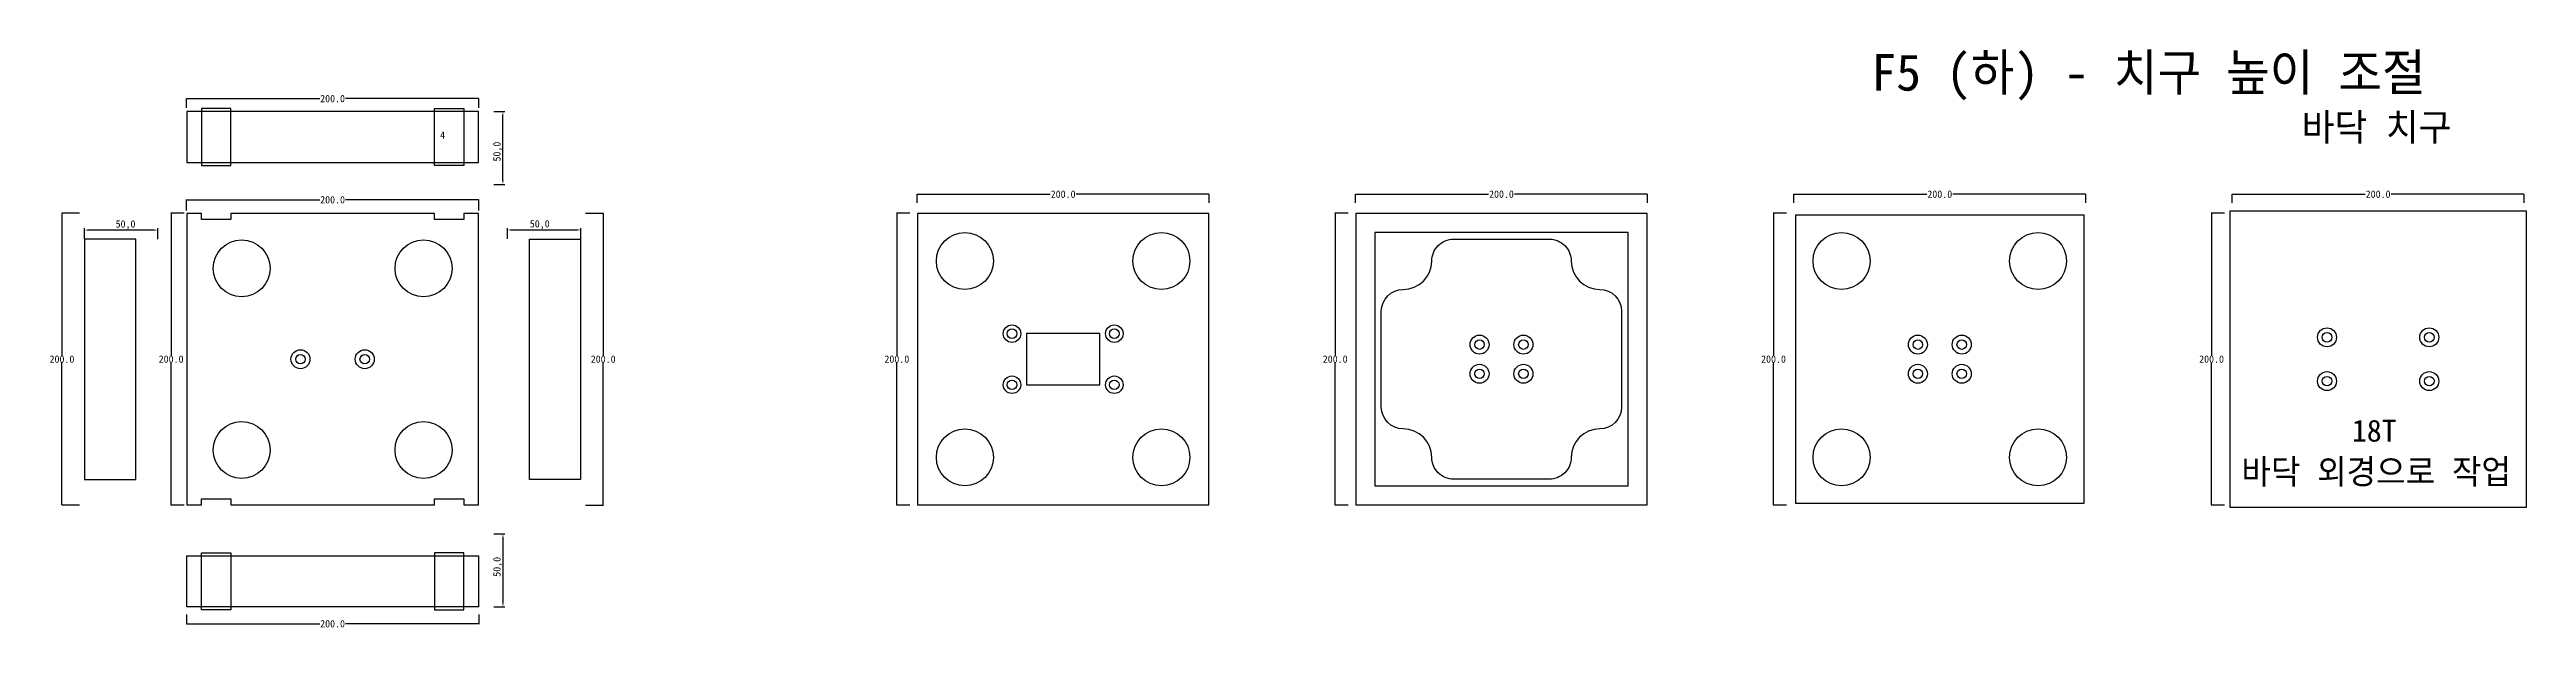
# Model space of a CAD drawing. Header units: millimetres. Extents: x 493 to 2188, y 207 to 604.
import ezdxf

# ---------------------------------------------------------------- set-up
doc = ezdxf.new("R2010")
doc.units = ezdxf.units.MM
for name, color, linetype in [('TEXT', 7, 'Continuous'), ('볼트 구멍', 7, 'Continuous'), ('치구', 7, 'Continuous'), ('치수', 7, 'Continuous')]:
    doc.layers.add(name, color=color, linetype=linetype)
doc.dimstyles.new('ISO-25', dxfattribs={"dimtxt": 2.5, "dimasz": 2.5, "dimexe": 1.25, "dimexo": 0.625, "dimtad": 1, "dimtxsty": 'Standard', "dimcen": 2.5, "dimadec": 0, "dimazin": 0, "dimtfac": 1, "dimtmove": 0, "dimatfit": 3, "dimfxl": 0, "dimarcsym": 0})
doc.dimstyles.get("Standard").update_dxf_attribs({"dimtxt": 7, "dimasz": 0.18, "dimexe": 0.18, "dimexo": 0.0625, "dimgap": 0.09, "dimtad": 0, "dimtih": 1, "dimtoh": 1, "dimdec": 1, "dimzin": 0, "dimdsep": 46, "dimtxsty": 'Standard', "dimcen": 0.09, "dimadec": 0, "dimazin": 0, "dimtfac": 1, "dimtdec": 1, "dimtofl": 0, "dimtmove": 0, "dimatfit": 3, "dimfxl": 0, "dimtolj": 1, "dimtzin": 0, "dimarcsym": 0})

# ---------------------------------------------------------------- blocks, each defined once
blk = doc.blocks.new('*D20')
at = {"layer": 'Defpoints', "color": 0}
for p in [(1081.4, 491.6), (1072.5, 291.6), (1081.4, 291.6)]:
    blk.add_point(p, dxfattribs=at)
at = {"layer": '치수', "color": 0, "lineweight": -2}
for p, q in [((1081.4, 491.6), (1072.3, 491.6)), ((1072.5, 491.4), (1072.5, 394.2)), ((1072.5, 291.7), (1072.5, 389)), ((1081.4, 291.6), (1072.3, 291.6))]:
    blk.add_line(p, q, dxfattribs=at)
at = {"layer": '치수', "color": 0}
for points in [[(1072.5, 491.4), (1072.6, 491.4), (1072.5, 491.6)], [(1072.5, 291.7), (1072.6, 291.7), (1072.5, 291.6)]]:
    blk.add_solid(points, dxfattribs=at)
at = {"layer": '치수', "color": 0, "insert": (1072.5, 391.6), "char_height": 5, "attachment_point": 5}
blk.add_mtext('\\A1;200.0', dxfattribs=at)
blk = doc.blocks.new('*D21')
at = {"layer": 'Defpoints', "color": 0}
for p in [(859.5, 491.6), (859.5, 291.6), (871.5, 291.6)]:
    blk.add_point(p, dxfattribs=at)
at = {"layer": '치수', "color": 0, "lineweight": -2}
for p, q in [((859.5, 491.6), (871.7, 491.6)), ((871.5, 491.4), (871.5, 394.2)), ((871.5, 291.7), (871.5, 389)), ((859.5, 291.6), (871.7, 291.6))]:
    blk.add_line(p, q, dxfattribs=at)
at = {"layer": '치수', "color": 0}
for points in [[(871.5, 491.4), (871.6, 491.4), (871.5, 491.6)], [(871.5, 291.7), (871.6, 291.7), (871.5, 291.6)]]:
    blk.add_solid(points, dxfattribs=at)
at = {"layer": '치수', "color": 0, "insert": (871.5, 391.6), "char_height": 5, "attachment_point": 5}
blk.add_mtext('\\A1;200.0', dxfattribs=at)
blk = doc.blocks.new('*D22')
at = {"layer": 'Defpoints', "color": 0}
for p in [(584.9, 491.6), (575.8, 291.6), (584.9, 291.6)]:
    blk.add_point(p, dxfattribs=at)
at = {"layer": '치수', "color": 0, "lineweight": -2}
for p, q in [((584.8, 491.6), (575.6, 491.6)), ((575.8, 491.4), (575.8, 394.2)), ((575.8, 291.7), (575.8, 389)), ((584.8, 291.6), (575.6, 291.6))]:
    blk.add_line(p, q, dxfattribs=at)
at = {"layer": '치수', "color": 0}
for points in [[(575.8, 491.4), (575.8, 491.4), (575.8, 491.6)], [(575.8, 291.7), (575.8, 291.7), (575.8, 291.6)]]:
    blk.add_solid(points, dxfattribs=at)
at = {"layer": '치수', "color": 0, "insert": (575.8, 391.6), "char_height": 5, "attachment_point": 5}
blk.add_mtext('\\A1;200.0', dxfattribs=at)
blk = doc.blocks.new('*D23')
at = {"layer": 'Defpoints', "color": 0}
for p in [(513.2, 491.6), (501.1, 291.6), (513.2, 291.6)]:
    blk.add_point(p, dxfattribs=at)
at = {"layer": '치수', "color": 0, "lineweight": -2}
for p, q in [((513.1, 491.6), (500.9, 491.6)), ((501.1, 491.4), (501.1, 394.2)), ((501.1, 291.7), (501.1, 389)), ((513.1, 291.6), (500.9, 291.6))]:
    blk.add_line(p, q, dxfattribs=at)
at = {"layer": '치수', "color": 0}
for points in [[(501.1, 491.4), (501.1, 491.4), (501.1, 491.6)], [(501.1, 291.7), (501.1, 291.7), (501.1, 291.6)]]:
    blk.add_solid(points, dxfattribs=at)
at = {"layer": '치수', "color": 0, "insert": (501.1, 391.6), "char_height": 5, "attachment_point": 5}
blk.add_mtext('\\A1;200.0', dxfattribs=at)
blk = doc.blocks.new('*D24')
at = {"layer": 'Defpoints', "color": 0}
for p in [(586.3, 216.7), (786.3, 216.7), (786.3, 210.3)]:
    blk.add_point(p, dxfattribs=at)
at = {"layer": '치수', "color": 0, "lineweight": -2}
for p, q in [((586.3, 216.6), (586.3, 210.1)), ((586.5, 210.3), (677.5, 210.3)), ((786.1, 210.3), (695.2, 210.3)), ((786.3, 216.6), (786.3, 210.1))]:
    blk.add_line(p, q, dxfattribs=at)
at = {"layer": '치수', "color": 0}
for points in [[(586.5, 210.3), (586.5, 210.3), (586.3, 210.3)], [(786.1, 210.3), (786.1, 210.3), (786.3, 210.3)]]:
    blk.add_solid(points, dxfattribs=at)
at = {"layer": '치수', "color": 0, "insert": (686.3, 210.3), "char_height": 5, "attachment_point": 5}
blk.add_mtext('\\A1;200.0', dxfattribs=at)
blk = doc.blocks.new('*D25')
at = {"layer": 'Defpoints', "color": 0}
for p in [(796, 271.8), (796, 221.8), (802.9, 221.8)]:
    blk.add_point(p, dxfattribs=at)
at = {"layer": '치수', "color": 0, "lineweight": -2}
for p, q in [((796.6, 271.8), (804.2, 271.8)), ((802.9, 269.3), (802.9, 224.3)), ((796.6, 221.8), (804.2, 221.8))]:
    blk.add_line(p, q, dxfattribs=at)
at = {"layer": '치수', "color": 0}
for points in [[(802.5, 269.3), (803.3, 269.3), (802.9, 271.8)], [(802.5, 224.3), (803.3, 224.3), (802.9, 221.8)]]:
    blk.add_solid(points, dxfattribs=at)
at = {"layer": '치수', "color": 0, "insert": (799.4, 249.3), "char_height": 5, "attachment_point": 5, "rotation": 90}
blk.add_mtext('50,0', dxfattribs=at)
blk = doc.blocks.new('*D26')
at = {"layer": 'Defpoints', "color": 0}
for p in [(586.3, 563.7), (786.3, 570.1), (786.3, 563.7)]:
    blk.add_point(p, dxfattribs=at)
at = {"layer": '치수', "color": 0, "lineweight": -2}
for p, q in [((586.3, 563.8), (586.3, 570.3)), ((586.5, 570.1), (677.5, 570.1)), ((786.1, 570.1), (695.2, 570.1)), ((786.3, 563.8), (786.3, 570.3))]:
    blk.add_line(p, q, dxfattribs=at)
at = {"layer": '치수', "color": 0}
for points in [[(586.5, 570.2), (586.5, 570.1), (586.3, 570.1)], [(786.1, 570.2), (786.1, 570.1), (786.3, 570.1)]]:
    blk.add_solid(points, dxfattribs=at)
at = {"layer": '치수', "color": 0, "insert": (686.3, 570.1), "char_height": 5, "attachment_point": 5}
blk.add_mtext('\\A1;200.0', dxfattribs=at)
blk = doc.blocks.new('*D27')
at = {"layer": 'Defpoints', "color": 0}
for p in [(586.3, 493.4), (786.3, 500.8), (786.3, 493.4)]:
    blk.add_point(p, dxfattribs=at)
at = {"layer": '치수', "color": 0, "lineweight": -2}
for p, q in [((586.3, 493.4), (586.3, 501)), ((586.5, 500.8), (677.5, 500.8)), ((786.1, 500.8), (695.2, 500.8)), ((786.3, 493.4), (786.3, 501))]:
    blk.add_line(p, q, dxfattribs=at)
at = {"layer": '치수', "color": 0}
for points in [[(586.5, 500.8), (586.5, 500.8), (586.3, 500.8)], [(786.1, 500.8), (786.1, 500.8), (786.3, 500.8)]]:
    blk.add_solid(points, dxfattribs=at)
at = {"layer": '치수', "color": 0, "insert": (686.3, 500.8), "char_height": 5, "attachment_point": 5}
blk.add_mtext('\\A1;200.0', dxfattribs=at)
blk = doc.blocks.new('*D28')
at = {"layer": 'Defpoints', "color": 0}
for p in [(516.6, 480), (516.6, 473.4), (566.6, 473.3)]:
    blk.add_point(p, dxfattribs=at)
at = {"layer": '치수', "color": 0, "lineweight": -2}
for p, q in [((516.6, 474), (516.6, 481.3)), ((564.1, 480), (519.1, 480)), ((566.6, 473.9), (566.6, 481.3))]:
    blk.add_line(p, q, dxfattribs=at)
at = {"layer": '치수', "color": 0}
for points in [[(519.1, 480.5), (519.1, 479.6), (516.6, 480)], [(564.1, 480.5), (564.1, 479.6), (566.6, 480)]]:
    blk.add_solid(points, dxfattribs=at)
at = {"layer": '치수', "color": 0, "insert": (544.6, 483.6), "char_height": 5, "attachment_point": 5}
blk.add_mtext('50,0', dxfattribs=at)
blk = doc.blocks.new('*D29')
at = {"layer": 'Defpoints', "color": 0}
for p in [(856.1, 480.1), (806.1, 473.4), (856.1, 473.4)]:
    blk.add_point(p, dxfattribs=at)
at = {"layer": '치수', "color": 0, "lineweight": -2}
for p, q in [((806.1, 474), (806.1, 481.4)), ((808.6, 480.1), (853.6, 480.1)), ((856.1, 474), (856.1, 481.4))]:
    blk.add_line(p, q, dxfattribs=at)
at = {"layer": '치수', "color": 0}
for points in [[(808.6, 480.6), (808.6, 479.7), (806.1, 480.1)], [(853.6, 480.6), (853.6, 479.7), (856.1, 480.1)]]:
    blk.add_solid(points, dxfattribs=at)
at = {"layer": '치수', "color": 0, "insert": (828.1, 483.7), "char_height": 5, "attachment_point": 5}
blk.add_mtext('50,0', dxfattribs=at)
blk = doc.blocks.new('*D30')
at = {"layer": 'Defpoints', "color": 0}
for p in [(796, 561.3), (802.9, 561.3), (796, 511.3)]:
    blk.add_point(p, dxfattribs=at)
at = {"layer": '치수', "color": 0, "lineweight": -2}
for p, q in [((796.6, 561.3), (804.2, 561.3)), ((802.9, 513.8), (802.9, 558.8)), ((796.6, 511.3), (804.2, 511.3))]:
    blk.add_line(p, q, dxfattribs=at)
at = {"layer": '치수', "color": 0}
for points in [[(802.5, 558.8), (803.3, 558.8), (802.9, 561.3)], [(802.5, 513.8), (803.3, 513.8), (802.9, 511.3)]]:
    blk.add_solid(points, dxfattribs=at)
at = {"layer": '치수', "color": 0, "insert": (799.4, 533.8), "char_height": 5, "attachment_point": 5, "rotation": 90}
blk.add_mtext('50,0', dxfattribs=at)
blk = doc.blocks.new('*D31')
at = {"layer": 'Defpoints', "color": 0}
for p in [(1686.3, 498.7), (1886.3, 504.6), (1886.3, 498.7)]:
    blk.add_point(p, dxfattribs=at)
at = {"layer": '치수', "color": 0, "lineweight": -2}
for p, q in [((1686.3, 498.7), (1686.3, 504.7)), ((1686.5, 504.6), (1777.5, 504.6)), ((1886.1, 504.6), (1795.2, 504.6)), ((1886.3, 498.7), (1886.3, 504.7))]:
    blk.add_line(p, q, dxfattribs=at)
at = {"layer": '치수', "color": 0}
for points in [[(1686.5, 504.6), (1686.5, 504.5), (1686.3, 504.6)], [(1886.1, 504.6), (1886.1, 504.5), (1886.3, 504.6)]]:
    blk.add_solid(points, dxfattribs=at)
at = {"layer": '치수', "color": 0, "insert": (1786.3, 504.6), "char_height": 5, "attachment_point": 5}
blk.add_mtext('\\A1;200.0', dxfattribs=at)
blk = doc.blocks.new('*D32')
at = {"layer": 'Defpoints', "color": 0}
for p in [(1381.4, 491.6), (1372.5, 291.6), (1381.4, 291.6)]:
    blk.add_point(p, dxfattribs=at)
at = {"layer": '치수', "color": 0, "lineweight": -2}
for p, q in [((1381.4, 491.6), (1372.3, 491.6)), ((1372.5, 491.4), (1372.5, 394.2)), ((1372.5, 291.7), (1372.5, 389)), ((1381.4, 291.6), (1372.3, 291.6))]:
    blk.add_line(p, q, dxfattribs=at)
at = {"layer": '치수', "color": 0}
for points in [[(1372.5, 491.4), (1372.6, 491.4), (1372.5, 491.6)], [(1372.5, 291.7), (1372.6, 291.7), (1372.5, 291.6)]]:
    blk.add_solid(points, dxfattribs=at)
at = {"layer": '치수', "color": 0, "insert": (1372.5, 391.6), "char_height": 5, "attachment_point": 5}
blk.add_mtext('\\A1;200.0', dxfattribs=at)
blk = doc.blocks.new('*D33')
at = {"layer": 'Defpoints', "color": 0}
for p in [(1681.4, 491.6), (1672.5, 291.6), (1681.4, 291.6)]:
    blk.add_point(p, dxfattribs=at)
at = {"layer": '치수', "color": 0, "lineweight": -2}
for p, q in [((1681.4, 491.6), (1672.3, 491.6)), ((1672.5, 491.4), (1672.5, 394.2)), ((1672.5, 291.7), (1672.5, 389)), ((1681.4, 291.6), (1672.3, 291.6))]:
    blk.add_line(p, q, dxfattribs=at)
at = {"layer": '치수', "color": 0}
for points in [[(1672.5, 491.4), (1672.6, 491.4), (1672.5, 491.6)], [(1672.5, 291.7), (1672.6, 291.7), (1672.5, 291.6)]]:
    blk.add_solid(points, dxfattribs=at)
at = {"layer": '치수', "color": 0, "insert": (1672.5, 391.6), "char_height": 5, "attachment_point": 5}
blk.add_mtext('\\A1;200.0', dxfattribs=at)
blk = doc.blocks.new('*D34')
at = {"layer": 'Defpoints', "color": 0}
for p in [(1386.3, 498.7), (1586.3, 504.6), (1586.3, 498.7)]:
    blk.add_point(p, dxfattribs=at)
at = {"layer": '치수', "color": 0, "lineweight": -2}
for p, q in [((1386.3, 498.7), (1386.3, 504.7)), ((1386.5, 504.6), (1477.5, 504.6)), ((1586.1, 504.6), (1495.2, 504.6)), ((1586.3, 498.7), (1586.3, 504.7))]:
    blk.add_line(p, q, dxfattribs=at)
at = {"layer": '치수', "color": 0}
for points in [[(1386.5, 504.6), (1386.5, 504.5), (1386.3, 504.6)], [(1586.1, 504.6), (1586.1, 504.5), (1586.3, 504.6)]]:
    blk.add_solid(points, dxfattribs=at)
at = {"layer": '치수', "color": 0, "insert": (1486.3, 504.6), "char_height": 5, "attachment_point": 5}
blk.add_mtext('\\A1;200.0', dxfattribs=at)
blk = doc.blocks.new('*D35')
at = {"layer": 'Defpoints', "color": 0}
for p in [(1086.3, 498.7), (1286.3, 504.6), (1286.3, 498.7)]:
    blk.add_point(p, dxfattribs=at)
at = {"layer": '치수', "color": 0, "lineweight": -2}
for p, q in [((1086.3, 498.7), (1086.3, 504.7)), ((1086.5, 504.6), (1177.5, 504.6)), ((1286.1, 504.6), (1195.2, 504.6)), ((1286.3, 498.7), (1286.3, 504.7))]:
    blk.add_line(p, q, dxfattribs=at)
at = {"layer": '치수', "color": 0}
for points in [[(1086.5, 504.6), (1086.5, 504.5), (1086.3, 504.6)], [(1286.1, 504.6), (1286.1, 504.5), (1286.3, 504.6)]]:
    blk.add_solid(points, dxfattribs=at)
at = {"layer": '치수', "color": 0, "insert": (1186.3, 504.6), "char_height": 5, "attachment_point": 5}
blk.add_mtext('\\A1;200.0', dxfattribs=at)
blk = doc.blocks.new('*D36')
at = {"layer": 'Defpoints', "color": 0}
for p in [(1981.2, 491.6), (1972.3, 291.6), (1981.2, 291.6)]:
    blk.add_point(p, dxfattribs=at)
at = {"layer": '치수', "color": 0, "lineweight": -2}
for p, q in [((1981.1, 491.6), (1972.1, 491.6)), ((1972.3, 491.4), (1972.3, 394.2)), ((1972.3, 291.7), (1972.3, 389)), ((1981.1, 291.6), (1972.1, 291.6))]:
    blk.add_line(p, q, dxfattribs=at)
at = {"layer": '치수', "color": 0}
for points in [[(1972.2, 491.4), (1972.3, 491.4), (1972.3, 491.6)], [(1972.2, 291.7), (1972.3, 291.7), (1972.3, 291.6)]]:
    blk.add_solid(points, dxfattribs=at)
at = {"layer": '치수', "color": 0, "insert": (1972.3, 391.6), "char_height": 5, "attachment_point": 5}
blk.add_mtext('\\A1;200.0', dxfattribs=at)
blk = doc.blocks.new('*D37')
at = {"layer": 'Defpoints', "color": 0}
for p in [(1986.3, 498.7), (2186.3, 504.6), (2186.3, 498.7)]:
    blk.add_point(p, dxfattribs=at)
at = {"layer": '치수', "color": 0, "lineweight": -2}
for p, q in [((1986.3, 498.7), (1986.3, 504.7)), ((1986.5, 504.6), (2077.5, 504.6)), ((2186.1, 504.6), (2095.2, 504.6)), ((2186.3, 498.7), (2186.3, 504.7))]:
    blk.add_line(p, q, dxfattribs=at)
at = {"layer": '치수', "color": 0}
for points in [[(1986.5, 504.6), (1986.5, 504.5), (1986.3, 504.6)], [(2186.1, 504.6), (2186.1, 504.5), (2186.3, 504.6)]]:
    blk.add_solid(points, dxfattribs=at)
at = {"layer": '치수', "color": 0, "insert": (2086.3, 504.6), "char_height": 5, "attachment_point": 5}
blk.add_mtext('\\A1;200.0', dxfattribs=at)

msp = doc.modelspace()

# ---------------------------------------------------------------- linework, layer by layer
at = {"layer": '볼트 구멍', "color": 3}
msp.add_lwpolyline([(1211.32, 374.06), (1211.32, 409.06), (1161.32, 409.06), (1161.32, 374.06)], close=True, dxfattribs=at)
at = {"layer": '볼트 구멍', "color": 6}
for centre, radius in [((1151.32, 409.06), 6), ((1221.32, 409.06), 6), ((1471.32, 401.56), 6.5), ((1501.32, 401.56), 6.5), ((1771.32, 401.56), 6.5), ((1801.32, 401.56), 6.5), ((2051.32, 406.56), 6.5), ((2121.32, 406.56), 6.5), ((1151.32, 374.06), 6), ((1221.32, 374.06), 6), ((1471.32, 381.56), 6.5), ((1501.32, 381.56), 6.5), ((1771.32, 381.56), 6.5), ((1801.32, 381.56), 6.5), ((2051.32, 376.56), 6.5), ((2121.32, 376.56), 6.5)]:
    msp.add_circle(centre, radius, dxfattribs=at)
at = {"layer": '볼트 구멍', "color": 3}
for centre in [(1151.32, 409.06), (1221.32, 409.06), (2051.32, 406.56), (2121.32, 406.56), (664.32, 391.56), (708.32, 391.56), (1471.32, 401.56), (1501.32, 401.56), (1771.32, 401.56), (1801.32, 401.56), (1151.32, 374.06), (1221.32, 374.06), (1471.32, 381.56), (1501.32, 381.56), (1771.32, 381.56), (1801.32, 381.56), (2051.32, 376.56), (2121.32, 376.56)]:
    msp.add_circle(centre, 3.25, dxfattribs=at)
at = {"layer": '볼트 구멍', "color": 2}
for centre in [(664.32, 391.56), (708.32, 391.56)]:
    msp.add_circle(centre, 6.5, dxfattribs=at)
at = {"layer": '치구'}
for points in [[(586.57, 526.31), (786.07, 526.31), (786.07, 561.31), (586.57, 561.31)], [(1984.82, 493.06), (1984.82, 290.06), (2187.82, 290.06), (2187.82, 493.06)], [(586.57, 291.81), (596.57, 291.81), (596.57, 295.81), (616.57, 295.81), (616.57, 291.81), (756.07, 291.81), (756.07, 295.81), (776.07, 295.81), (776.07, 291.81), (786.07, 291.81), (786.07, 491.31), (776.07, 491.31), (776.07, 487.31), (756.07, 487.31), (756.07, 491.31), (616.57, 491.31), (616.57, 487.31), (596.57, 487.31), (596.57, 491.31), (586.57, 491.31)], [(1086.57, 491.31), (1086.57, 291.81), (1286.07, 291.81), (1286.07, 491.31)], [(1386.57, 491.31), (1386.57, 291.81), (1586.07, 291.81), (1586.07, 491.31)], [(1399.57, 478.31), (1399.57, 304.81), (1573.07, 304.81), (1573.07, 478.31)], [(1687.57, 490.31), (1687.57, 292.81), (1885.07, 292.81), (1885.07, 490.31)], [(551.57, 473.91), (516.57, 473.91), (516.57, 309.21), (551.57, 309.21)], [(821.07, 473.91), (856.07, 473.91), (856.07, 309.21), (821.07, 309.21)], [(586.57, 256.81), (786.07, 256.81), (786.07, 221.81), (586.57, 221.81)]]:
    msp.add_lwpolyline(points, close=True, dxfattribs=at)
at = {"layer": '치구', "color": 1}
for points in [[(596.57, 524.31), (616.57, 524.31), (616.57, 563.31), (596.57, 563.31)], [(776.07, 524.31), (756.07, 524.31), (756.07, 563.31), (776.07, 563.31)], [(596.57, 258.81), (616.57, 258.81), (616.57, 219.81), (596.57, 219.81)], [(776.07, 258.81), (756.07, 258.81), (756.07, 219.81), (776.07, 219.81)]]:
    msp.add_lwpolyline(points, close=True, dxfattribs=at)
at = {"layer": '치구'}
msp.add_lwpolyline([(1453.57, 473.81), (1519.07, 473.81, -0.4142136), (1534.07, 458.81, 0.4142135), (1553.57, 439.31, -0.4142134), (1568.57, 424.31), (1568.57, 358.81, -0.4142134), (1553.57, 343.81, 0.4142135), (1534.07, 324.31, -0.4142136), (1519.07, 309.31), (1453.57, 309.31, -0.4142136), (1438.57, 324.31, 0.4142135), (1419.07, 343.81, -0.4142134), (1404.07, 358.81), (1404.07, 424.31, -0.4142134), (1419.07, 439.31, 0.4142135), (1438.57, 458.81, -0.4142136)], format="xyb", close=True, dxfattribs=at)
for centre in [(1119.07, 458.81), (1253.57, 458.81), (1719.07, 458.81), (1853.57, 458.81), (624.07, 453.81), (748.57, 453.81), (624.07, 329.31), (748.57, 329.31), (1119.07, 324.31), (1253.57, 324.31), (1719.07, 324.31), (1853.57, 324.31)]:
    msp.add_circle(centre, 19.5, dxfattribs=at)

# ---------------------------------------------------------------- texts
at = {"layer": 'TEXT', "linetype": 'Continuous'}
for s, height, p in [('F5 (하) - 치구 높이 조절', 25, (1739.44, 575.59)), ('바닥 치구', 18.75, (2034, 541.18)), ('바닥 외경으로 작업', 16.875, (1992.74, 306.11))]:
    msp.add_text(s, height=height, dxfattribs=at).set_placement(p)
at = {"layer": 'TEXT', "color": 1}
for s, height, p in [('4', 5, (759.89, 542.61)), ('18T', 15, (2068.36, 335.11))]:
    msp.add_text(s, height=height, dxfattribs=at).set_placement(p)

# ---------------------------------------------------------------- dimensions: what is measured, and where the dimension line sits
at = {"layer": '치수', "color": 4}
for base, p1, p2, dimstyle, override, picture, middle in [((786.32, 570.13), (586.32, 563.74), (786.32, 563.74), 'Standard', {"dimtxt": 5}, '*D26', (686.32, 570.13)), ((856.07, 480.14), (806.07, 473.36), (856.07, 473.36), 'ISO-25', {"dimtxt": 5, "dimdec": 1, "dimzin": 0, "dimtdec": 1}, '*D29', (828.07, 480.14)), ((786.32, 210.3), (586.32, 216.7), (786.32, 216.7), 'Standard', {"dimtxt": 5}, '*D24', (686.32, 210.3))]:
    dim = msp.add_linear_dim(base=base, p1=p1, p2=p2, dimstyle=dimstyle, override=override, dxfattribs=at)
    dim.commit()
    dim.dimension.update_dxf_attribs({"geometry": picture, "text_midpoint": middle, "dimtype": 160})
for base, p1, p2, angle, picture, middle in [((802.9, 561.31), (796, 511.31), (796, 561.31), 90, '*D30', (802.9, 533.81)), ((516.57, 480.04), (566.57, 473.26), (516.57, 473.36), 180, '*D28', (544.57, 480.04)), ((802.9, 221.81), (796, 271.81), (796, 221.81), 270, '*D25', (802.9, 249.31))]:
    dim = msp.add_linear_dim(base=base, p1=p1, p2=p2, angle=angle, dimstyle='ISO-25', override={"dimtxt": 5, "dimdec": 1, "dimzin": 0, "dimtdec": 1}, dxfattribs=at)
    dim.commit()
    dim.dimension.update_dxf_attribs({"geometry": picture, "text_midpoint": middle, "dimtype": 160})
for base, p1, p2, picture, middle in [((786.32, 500.78), (586.32, 493.39), (786.32, 493.39), '*D27', (686.32, 500.78)), ((1286.32, 504.55), (1086.32, 498.67), (1286.32, 498.67), '*D35', (1186.32, 504.55)), ((1586.32, 504.55), (1386.32, 498.67), (1586.32, 498.67), '*D34', (1486.32, 504.55)), ((1886.32, 504.55), (1686.32, 498.67), (1886.32, 498.67), '*D31', (1786.32, 504.55)), ((2186.32, 504.55), (1986.32, 498.67), (2186.32, 498.67), '*D37', (2086.32, 504.55))]:
    dim = msp.add_linear_dim(base=base, p1=p1, p2=p2, dimstyle='Standard', override={"dimtxt": 5}, dxfattribs=at)
    dim.commit()
    dim.dimension.update_dxf_attribs({"geometry": picture, "text_midpoint": middle})
for base, p1, p2, picture, middle in [((501.11, 291.56), (513.18, 491.56), (513.18, 291.56), '*D23', (501.11, 391.56)), ((575.79, 291.56), (584.86, 491.56), (584.86, 291.56), '*D22', (575.79, 391.56)), ((871.54, 291.56), (859.47, 491.56), (859.47, 291.56), '*D21', (871.54, 391.56)), ((1072.53, 291.56), (1081.43, 491.56), (1081.43, 291.56), '*D20', (1072.53, 391.56)), ((1372.53, 291.56), (1381.43, 491.56), (1381.43, 291.56), '*D32', (1372.53, 391.56)), ((1672.53, 291.56), (1681.43, 491.56), (1681.43, 291.56), '*D33', (1672.53, 391.56)), ((1972.28, 291.56), (1981.18, 491.56), (1981.18, 291.56), '*D36', (1972.28, 391.56))]:
    dim = msp.add_linear_dim(base=base, p1=p1, p2=p2, angle=90, dimstyle='Standard', override={"dimtxt": 5}, dxfattribs=at)
    dim.commit()
    dim.dimension.update_dxf_attribs({"geometry": picture, "text_midpoint": middle})

doc.saveas('drawing.dxf')
